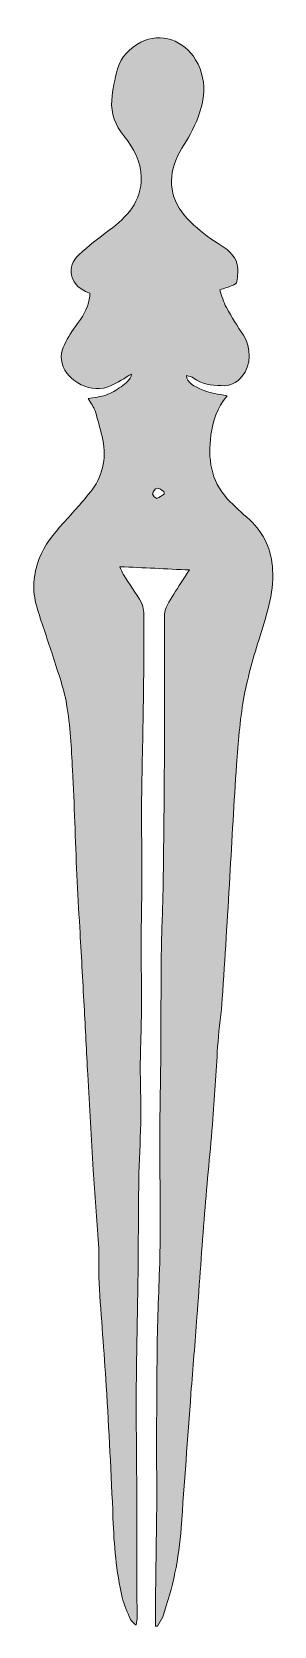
# Model space of a CAD drawing. Header units: inches. Extents: x 7 to 102, y -634 to -3.
import ezdxf

# ---------------------------------------------------------------- set-up
doc = ezdxf.new("R2010")
doc.units = ezdxf.units.IN
doc.header["$MEASUREMENT"] = 0
doc.layers.add('Layer 1', color=7, linetype='Continuous')

msp = doc.modelspace()

# ---------------------------------------------------------------- hatches: boundary and pattern name
at = {"layer": 'Layer 1', "true_color": 0xffffff}
h = msp.add_hatch(color=7, dxfattribs=at)
h.dxf.hatch_style = 2
edge = h.paths.add_edge_path()
edge.add_spline(control_points=[(83.77, -146.99), (79.9, -151.8), (78.14, -156.93), (77.41, -162.47), (76.18, -171.75), (77.3, -180.5), (83.89, -187.71), (86.63, -190.71), (89.74, -193.37), (92.75, -196.12), (98.53, -201.42), (101.35, -208.09), (101.79, -215.81), (102.35, -225.6), (99.1, -234.64), (96.29, -243.8), (93.94, -251.49), (91.7, -259.28), (90.32, -267.19), (88.83, -275.73), (88.16, -284.44), (87.54, -293.1), (86.49, -307.9), (85.77, -322.73), (84.88, -337.54), (83.92, -353.62), (82.98, -369.71), (81.91, -385.78), (81.52, -391.5), (80.63, -397.18), (80.21, -402.9), (79.45, -413.07), (79.01, -423.27), (78.2, -433.43), (77.21, -445.92), (75.89, -458.39), (74.89, -470.88), (73.79, -484.54), (72.92, -498.23), (71.9, -511.9), (71.14, -521.99), (70.27, -532.07), (69.52, -542.16), (68.2, -559.91), (66.92, -577.66), (65.66, -595.41), (64.8, -607.49), (62.34, -619.25), (58.34, -630.67), (57.89, -631.98), (56.96, -633.12), (56.25, -634.35), (56, -634.33), (55.75, -634.32), (55.5, -634.3), (55.5, -630.38), (55.46, -626.45), (55.51, -622.52), (55.68, -609.35), (55.92, -596.19), (56.04, -583.02), (56.1, -576.88), (55.88, -570.74), (55.91, -564.6), (55.98, -549.03), (56.01, -533.46), (56.27, -517.9), (56.48, -505.77), (57.22, -493.64), (57.36, -481.51), (57.51, -468.01), (57.17, -454.51), (57.2, -441), (57.23, -428.94), (57.53, -416.87), (57.62, -404.8), (57.72, -393.09), (57.62, -381.38), (57.76, -369.66), (57.86, -361.36), (58.23, -353.05), (58.43, -344.75), (58.56, -339.33), (58.61, -333.91), (58.67, -328.49), (58.78, -319.38), (58.91, -310.27), (58.96, -301.16), (59.03, -291.18), (59.02, -281.2), (59.04, -271.22), (59.05, -259.01), (59.17, -246.8), (59.01, -234.6), (58.96, -230.89), (60.99, -228.33), (62.74, -225.53), (64.64, -222.51), (66.61, -219.52), (68.92, -215.94), (59.64, -215.5), (50.88, -215.09), (41.44, -214.65), (42.06, -216.08), (42.31, -216.94), (42.77, -217.67), (45.16, -221.44), (47.84, -225.06), (49.92, -229), (50.86, -230.77), (50.93, -233.15), (50.94, -235.26), (50.95, -246.09), (50.86, -256.93), (50.71, -267.76), (50.51, -281.63), (50.14, -295.51), (50, -309.38), (49.91, -318.32), (50.17, -327.27), (50.14, -336.21), (50.12, -345.37), (49.86, -354.53), (49.83, -363.69), (49.8, -372.05), (50.04, -380.41), (49.98, -388.77), (49.93, -396.68), (49.54, -404.58), (49.48, -412.48), (49.44, -419.1), (49.82, -425.72), (49.73, -432.34), (49.64, -439.83), (49.15, -447.32), (48.98, -454.81), (48.8, -462.46), (48.8, -470.12), (48.73, -477.77), (48.66, -485.34), (48.64, -492.9), (48.53, -500.47), (48.33, -514.12), (47.95, -527.77), (47.9, -541.43), (47.84, -556.84), (48.08, -572.25), (48.13, -587.67), (48.17, -598.92), (48.1, -610.18), (48.12, -621.43), (48.12, -624.55), (48.28, -627.66), (48.31, -630.78), (48.32, -631.62), (48.09, -632.45), (47.87, -633.98), (46.81, -632.93), (45.94, -632.41), (45.62, -631.66), (44.4, -628.81), (43.01, -625.96), (42.32, -622.96), (39.98, -612.65), (39.08, -602.18), (38.7, -591.6), (38.07, -574.12), (37.07, -556.66), (36.03, -539.19), (35.22, -525.57), (34.03, -511.98), (33.19, -498.36), (32.87, -493.19), (33.27, -487.98), (32.97, -482.81), (32.41, -473.09), (31.49, -463.38), (30.87, -453.67), (30.07, -441.08), (29.4, -428.48), (28.71, -415.88), (28.21, -406.79), (27.78, -397.7), (27.29, -388.61), (26.73, -378.25), (26.14, -367.9), (25.56, -357.54), (25.18, -350.61), (24.7, -343.68), (24.4, -336.74), (23.8, -322.87), (23.43, -308.98), (22.7, -295.12), (22.24, -286.44), (21.83, -277.7), (20.38, -269.16), (19.2, -262.2), (16.57, -255.49), (14.47, -248.7), (12.57, -242.6), (10.36, -236.59), (8.56, -230.46), (6.68, -224.05), (7.16, -217.61), (9.58, -211.43), (11.67, -206.09), (15.2, -201.66), (19.02, -197.43), (22.92, -193.1), (26.91, -188.82), (30.41, -184.17), (35.14, -177.88), (36.2, -170.65), (34.37, -163.02), (33.55, -159.62), (32.69, -156.22), (31.6, -152.91), (31.07, -151.31), (29.95, -149.9), (28.89, -148.04), (31.43, -147.56), (33.75, -147.4), (35.86, -146.64), (37.99, -145.87), (40.09, -144.73), (41.88, -143.34), (43.59, -142.02), (45.67, -140.75), (46.06, -138.32), (43.22, -139.94), (40.59, -141.73), (37.74, -143.01), (30.43, -146.28), (20.54, -141.57), (18.56, -134.06), (17.62, -130.51), (19.05, -127.39), (20.62, -124.46), (22.07, -121.75), (24.02, -119.3), (25.81, -116.77), (28.07, -113.56), (29.64, -109.33), (29.56, -106.29), (29.02, -106.08), (28.43, -105.87), (27.86, -105.61), (21.59, -102.78), (20.14, -95.82), (25.16, -91.1), (28.91, -87.58), (33.1, -84.52), (37.2, -81.39), (44.2, -76.07), (50.02, -70.05), (49.9, -60.48), (49.82, -54.11), (46.81, -48.78), (43, -44.01), (39.61, -39.79), (37.87, -35.07), (38.19, -29.85), (38.44, -25.67), (39.45, -21.5), (40.51, -17.42), (41.79, -12.47), (45.41, -9.25), (49.74, -6.92), (57.45, -2.78), (66.99, -6.22), (71.37, -13.82), (76.95, -23.52), (74.47, -32.58), (70.14, -41.62), (68.22, -45.63), (65.38, -49.22), (63.68, -53.31), (59.83, -62.53), (62.13, -71.31), (69.41, -78.13), (72.79, -81.3), (76.22, -84.25), (80.27, -86.65), (83.46, -88.54), (86.86, -90.96), (87.79, -94.96), (88.29, -97.1), (87.92, -99.48), (87.69, -101.73), (87.63, -102.28), (86.66, -102.91), (85.98, -103.2), (84.45, -103.86), (82.84, -104.33), (80.88, -105.02), (81.72, -107.31), (82.33, -109.8), (83.51, -111.98), (85.56, -115.74), (87.89, -119.36), (90.24, -122.95), (93.45, -127.86), (93.39, -134.87), (89.69, -139.34), (87.62, -141.85), (84.66, -143.14), (81.42, -142.93), (77.64, -142.69), (73.77, -142.49), (70.56, -139.9), (69.83, -139.32), (68.69, -139.23), (67.75, -138.92), (67.77, -141.75), (70.69, -143.22), (74.37, -144.75), (77.16, -145.91), (80.31, -146.2), (83.77, -146.99)], knot_values=[0, 0, 0, 0, 1, 1, 1, 2, 2, 2, 3, 3, 3, 4, 4, 4, 5, 5, 5, 6, 6, 6, 7, 7, 7, 8, 8, 8, 9, 9, 9, 10, 10, 10, 11, 11, 11, 12, 12, 12, 13, 13, 13, 14, 14, 14, 15, 15, 15, 16, 16, 16, 17, 17, 17, 18, 18, 18, 19, 19, 19, 20, 20, 20, 21, 21, 21, 22, 22, 22, 23, 23, 23, 24, 24, 24, 25, 25, 25, 26, 26, 26, 27, 27, 27, 28, 28, 28, 29, 29, 29, 30, 30, 30, 31, 31, 31, 32, 32, 32, 33, 33, 33, 34, 34, 34, 35, 35, 35, 36, 36, 36, 37, 37, 37, 38, 38, 38, 39, 39, 39, 40, 40, 40, 41, 41, 41, 42, 42, 42, 43, 43, 43, 44, 44, 44, 45, 45, 45, 46, 46, 46, 47, 47, 47, 48, 48, 48, 49, 49, 49, 50, 50, 50, 51, 51, 51, 52, 52, 52, 53, 53, 53, 54, 54, 54, 55, 55, 55, 56, 56, 56, 57, 57, 57, 58, 58, 58, 59, 59, 59, 60, 60, 60, 61, 61, 61, 62, 62, 62, 63, 63, 63, 64, 64, 64, 65, 65, 65, 66, 66, 66, 67, 67, 67, 68, 68, 68, 69, 69, 69, 70, 70, 70, 71, 71, 71, 72, 72, 72, 73, 73, 73, 74, 74, 74, 75, 75, 75, 76, 76, 76, 77, 77, 77, 78, 78, 78, 79, 79, 79, 80, 80, 80, 81, 81, 81, 82, 82, 82, 83, 83, 83, 84, 84, 84, 85, 85, 85, 86, 86, 86, 87, 87, 87, 88, 88, 88, 89, 89, 89, 90, 90, 90, 91, 91, 91, 92, 92, 92, 93, 93, 93, 94, 94, 94, 95, 95, 95, 96, 96, 96, 97, 97, 97, 98, 98, 98, 99, 99, 99, 100, 100, 100, 101, 101, 101, 102, 102, 102, 103, 103, 103, 104, 104, 104, 105, 105, 105, 106, 106, 106, 106], degree=3, periodic=1)
edge = h.paths.add_edge_path()
edge.add_spline(control_points=[(58.91, -185.86), (58.89, -185.54), (58.87, -185.21), (58.85, -184.88), (57.92, -184.39), (56.91, -183.39), (56.1, -183.54), (55.37, -183.67), (54.58, -184.99), (54.38, -185.9), (54.29, -186.36), (55.61, -187.68), (56.04, -187.58), (57.08, -187.33), (57.97, -186.47), (58.91, -185.86)], knot_values=[0, 0, 0, 0, 1, 1, 1, 2, 2, 2, 3, 3, 3, 4, 4, 4, 5, 5, 5, 5], degree=3, periodic=1)

# ---------------------------------------------------------------- linework, layer by layer
at = {"layer": 'Layer 1', "lineweight": 0}
for points, knots in [([(83.77, -146.99), (79.9, -151.8), (78.14, -156.93), (77.41, -162.47), (76.18, -171.75), (77.3, -180.5), (83.89, -187.71), (86.63, -190.71), (89.74, -193.37), (92.75, -196.12), (98.53, -201.42), (101.35, -208.09), (101.79, -215.81), (102.35, -225.6), (99.1, -234.64), (96.29, -243.8), (93.94, -251.49), (91.7, -259.28), (90.32, -267.19), (88.83, -275.73), (88.16, -284.44), (87.54, -293.1), (86.49, -307.9), (85.77, -322.73), (84.88, -337.54), (83.92, -353.62), (82.98, -369.71), (81.91, -385.78), (81.52, -391.5), (80.63, -397.18), (80.21, -402.9), (79.45, -413.07), (79.01, -423.27), (78.2, -433.43), (77.21, -445.92), (75.89, -458.39), (74.89, -470.88), (73.79, -484.54), (72.92, -498.23), (71.9, -511.9), (71.14, -521.99), (70.27, -532.07), (69.52, -542.16), (68.2, -559.91), (66.92, -577.66), (65.66, -595.41), (64.8, -607.49), (62.34, -619.25), (58.34, -630.67), (57.89, -631.98), (56.96, -633.12), (56.25, -634.35), (56, -634.33), (55.75, -634.32), (55.5, -634.3), (55.5, -630.38), (55.46, -626.45), (55.51, -622.52), (55.68, -609.35), (55.92, -596.19), (56.04, -583.02), (56.1, -576.88), (55.88, -570.74), (55.91, -564.6), (55.98, -549.03), (56.01, -533.46), (56.27, -517.9), (56.48, -505.77), (57.22, -493.64), (57.36, -481.51), (57.51, -468.01), (57.17, -454.51), (57.2, -441), (57.23, -428.94), (57.53, -416.87), (57.62, -404.8), (57.72, -393.09), (57.62, -381.38), (57.76, -369.66), (57.86, -361.36), (58.23, -353.05), (58.43, -344.75), (58.56, -339.33), (58.61, -333.91), (58.67, -328.49), (58.78, -319.38), (58.91, -310.27), (58.96, -301.16), (59.03, -291.18), (59.02, -281.2), (59.04, -271.22), (59.05, -259.01), (59.17, -246.8), (59.01, -234.6), (58.96, -230.89), (60.99, -228.33), (62.74, -225.53), (64.64, -222.51), (66.61, -219.52), (68.92, -215.94), (59.64, -215.5), (50.88, -215.09), (41.44, -214.65), (42.06, -216.08), (42.31, -216.94), (42.77, -217.67), (45.16, -221.44), (47.84, -225.06), (49.92, -229), (50.86, -230.77), (50.93, -233.15), (50.94, -235.26), (50.95, -246.09), (50.86, -256.93), (50.71, -267.76), (50.51, -281.63), (50.14, -295.51), (50, -309.38), (49.91, -318.32), (50.17, -327.27), (50.14, -336.21), (50.12, -345.37), (49.86, -354.53), (49.83, -363.69), (49.8, -372.05), (50.04, -380.41), (49.98, -388.77), (49.93, -396.68), (49.54, -404.58), (49.48, -412.48), (49.44, -419.1), (49.82, -425.72), (49.73, -432.34), (49.64, -439.83), (49.15, -447.32), (48.98, -454.81), (48.8, -462.46), (48.8, -470.12), (48.73, -477.77), (48.66, -485.34), (48.64, -492.9), (48.53, -500.47), (48.33, -514.12), (47.95, -527.77), (47.9, -541.43), (47.84, -556.84), (48.08, -572.25), (48.13, -587.67), (48.17, -598.92), (48.1, -610.18), (48.12, -621.43), (48.12, -624.55), (48.28, -627.66), (48.31, -630.78), (48.32, -631.62), (48.09, -632.45), (47.87, -633.98), (46.81, -632.93), (45.94, -632.41), (45.62, -631.66), (44.4, -628.81), (43.01, -625.96), (42.32, -622.96), (39.98, -612.65), (39.08, -602.18), (38.7, -591.6), (38.07, -574.12), (37.07, -556.66), (36.03, -539.19), (35.22, -525.57), (34.03, -511.98), (33.19, -498.36), (32.87, -493.19), (33.27, -487.98), (32.97, -482.81), (32.41, -473.09), (31.49, -463.38), (30.87, -453.67), (30.07, -441.08), (29.4, -428.48), (28.71, -415.88), (28.21, -406.79), (27.78, -397.7), (27.29, -388.61), (26.73, -378.25), (26.14, -367.9), (25.56, -357.54), (25.18, -350.61), (24.7, -343.68), (24.4, -336.74), (23.8, -322.87), (23.43, -308.98), (22.7, -295.12), (22.24, -286.44), (21.83, -277.7), (20.38, -269.16), (19.2, -262.2), (16.57, -255.49), (14.47, -248.7), (12.57, -242.6), (10.36, -236.59), (8.56, -230.46), (6.68, -224.05), (7.16, -217.61), (9.58, -211.43), (11.67, -206.09), (15.2, -201.66), (19.02, -197.43), (22.92, -193.1), (26.91, -188.82), (30.41, -184.17), (35.14, -177.88), (36.2, -170.65), (34.37, -163.02), (33.55, -159.62), (32.69, -156.22), (31.6, -152.91), (31.07, -151.31), (29.95, -149.9), (28.89, -148.04), (31.43, -147.56), (33.75, -147.4), (35.86, -146.64), (37.99, -145.87), (40.09, -144.73), (41.88, -143.34), (43.59, -142.02), (45.67, -140.75), (46.06, -138.32), (43.22, -139.94), (40.59, -141.73), (37.74, -143.01), (30.43, -146.28), (20.54, -141.57), (18.56, -134.06), (17.62, -130.51), (19.05, -127.39), (20.62, -124.46), (22.07, -121.75), (24.02, -119.3), (25.81, -116.77), (28.07, -113.56), (29.64, -109.33), (29.56, -106.29), (29.02, -106.08), (28.43, -105.87), (27.86, -105.61), (21.59, -102.78), (20.14, -95.82), (25.16, -91.1), (28.91, -87.58), (33.1, -84.52), (37.2, -81.39), (44.2, -76.07), (50.02, -70.05), (49.9, -60.48), (49.82, -54.11), (46.81, -48.78), (43, -44.01), (39.61, -39.79), (37.87, -35.07), (38.19, -29.85), (38.44, -25.67), (39.45, -21.5), (40.51, -17.42), (41.79, -12.47), (45.41, -9.25), (49.74, -6.92), (57.45, -2.78), (66.99, -6.22), (71.37, -13.82), (76.95, -23.52), (74.47, -32.58), (70.14, -41.62), (68.22, -45.63), (65.38, -49.22), (63.68, -53.31), (59.83, -62.53), (62.13, -71.31), (69.41, -78.13), (72.79, -81.3), (76.22, -84.25), (80.27, -86.65), (83.46, -88.54), (86.86, -90.96), (87.79, -94.96), (88.29, -97.1), (87.92, -99.48), (87.69, -101.73), (87.63, -102.28), (86.66, -102.91), (85.98, -103.2), (84.45, -103.86), (82.84, -104.33), (80.88, -105.02), (81.72, -107.31), (82.33, -109.8), (83.51, -111.98), (85.56, -115.74), (87.89, -119.36), (90.24, -122.95), (93.45, -127.86), (93.39, -134.87), (89.69, -139.34), (87.62, -141.85), (84.66, -143.14), (81.42, -142.93), (77.64, -142.69), (73.77, -142.49), (70.56, -139.9), (69.83, -139.32), (68.69, -139.23), (67.75, -138.92), (67.77, -141.75), (70.69, -143.22), (74.37, -144.75), (77.16, -145.91), (80.31, -146.2), (83.77, -146.99)], [0, 0, 0, 0, 1, 1, 1, 2, 2, 2, 3, 3, 3, 4, 4, 4, 5, 5, 5, 6, 6, 6, 7, 7, 7, 8, 8, 8, 9, 9, 9, 10, 10, 10, 11, 11, 11, 12, 12, 12, 13, 13, 13, 14, 14, 14, 15, 15, 15, 16, 16, 16, 17, 17, 17, 18, 18, 18, 19, 19, 19, 20, 20, 20, 21, 21, 21, 22, 22, 22, 23, 23, 23, 24, 24, 24, 25, 25, 25, 26, 26, 26, 27, 27, 27, 28, 28, 28, 29, 29, 29, 30, 30, 30, 31, 31, 31, 32, 32, 32, 33, 33, 33, 34, 34, 34, 35, 35, 35, 36, 36, 36, 37, 37, 37, 38, 38, 38, 39, 39, 39, 40, 40, 40, 41, 41, 41, 42, 42, 42, 43, 43, 43, 44, 44, 44, 45, 45, 45, 46, 46, 46, 47, 47, 47, 48, 48, 48, 49, 49, 49, 50, 50, 50, 51, 51, 51, 52, 52, 52, 53, 53, 53, 54, 54, 54, 55, 55, 55, 56, 56, 56, 57, 57, 57, 58, 58, 58, 59, 59, 59, 60, 60, 60, 61, 61, 61, 62, 62, 62, 63, 63, 63, 64, 64, 64, 65, 65, 65, 66, 66, 66, 67, 67, 67, 68, 68, 68, 69, 69, 69, 70, 70, 70, 71, 71, 71, 72, 72, 72, 73, 73, 73, 74, 74, 74, 75, 75, 75, 76, 76, 76, 77, 77, 77, 78, 78, 78, 79, 79, 79, 80, 80, 80, 81, 81, 81, 82, 82, 82, 83, 83, 83, 84, 84, 84, 85, 85, 85, 86, 86, 86, 87, 87, 87, 88, 88, 88, 89, 89, 89, 90, 90, 90, 91, 91, 91, 92, 92, 92, 93, 93, 93, 94, 94, 94, 95, 95, 95, 96, 96, 96, 97, 97, 97, 98, 98, 98, 99, 99, 99, 100, 100, 100, 101, 101, 101, 102, 102, 102, 103, 103, 103, 104, 104, 104, 105, 105, 105, 106, 106, 106, 106]), ([(58.91, -185.86), (58.89, -185.54), (58.87, -185.21), (58.85, -184.88), (57.92, -184.39), (56.91, -183.39), (56.1, -183.54), (55.37, -183.67), (54.58, -184.99), (54.38, -185.9), (54.29, -186.36), (55.61, -187.68), (56.04, -187.58), (57.08, -187.33), (57.97, -186.47), (58.91, -185.86)], [0, 0, 0, 0, 1, 1, 1, 2, 2, 2, 3, 3, 3, 4, 4, 4, 5, 5, 5, 5])]:
    msp.add_open_spline(points, degree=3, knots=knots, dxfattribs=at)

doc.saveas('drawing.dxf')
